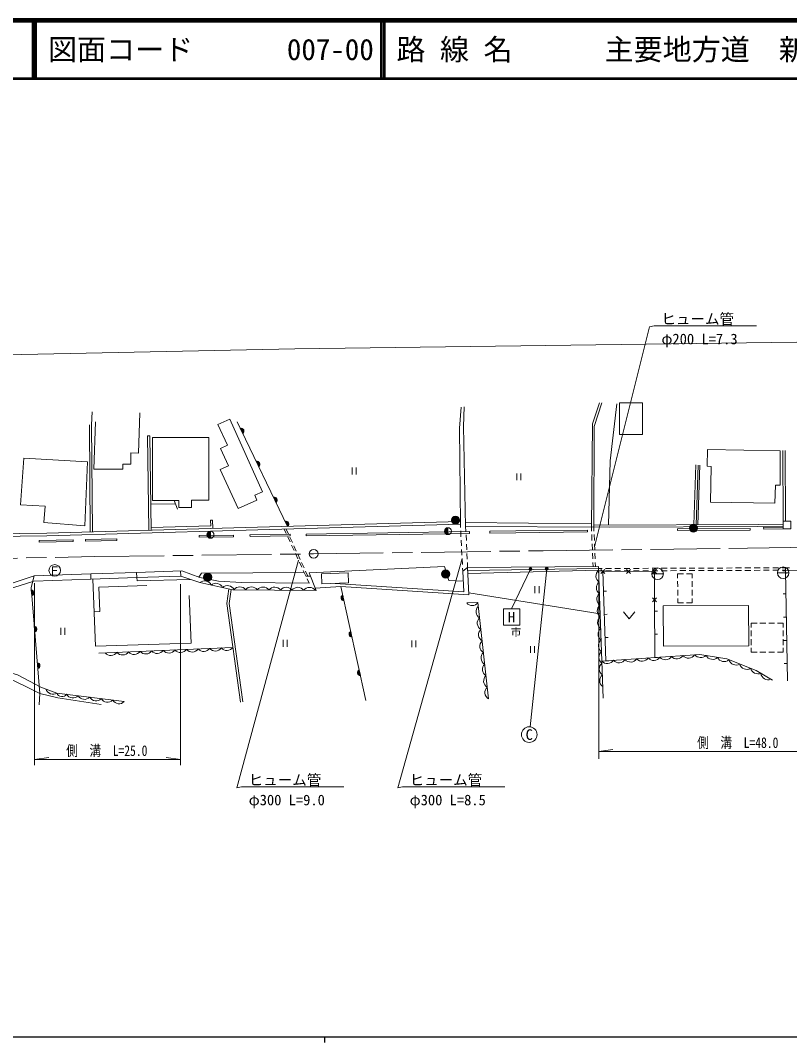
# Model space of a CAD drawing. Units: millimetres at full size, sheet at 1:1000; details may follow other scales. Extents: x 40000 to 680000, y 20000 to 380000.
# Drawn here: x 115630 to 248089, y 204000 to 380000 of the extents above; entities that cross this region are included whole.
import ezdxf
from ezdxf.enums import TextEntityAlignment as Align

# ---------------------------------------------------------------- set-up
doc = ezdxf.new("R2010")
doc.units = ezdxf.units.MM
doc.header["$LTSCALE"] = 1000
doc.header["$PDMODE"] = 32
doc.header["$PDSIZE"] = 500
doc.linetypes.add('CHAIN', pattern=[18.5, 12, -1.5, 3.5, -1.5])
for name, color, linetype, lineweight in [('M-BGD', 7, 'Continuous', 13), ('M-BMK', 2, 'CHAIN', 13), ('M-BMK-SRVR', 3, 'Continuous', 13), ('M-STR-HTXT', 7, 'Continuous', 13), ('M-STR-STRC', 7, 'Continuous', 13), ('M-TTL', 2, 'Continuous', 140), ('M-TTL-BAND', 7, 'Continuous', 25), ('M-TTL-LINE', 7, 'Continuous', 50)]:
    doc.layers.add(name, color=color, linetype=linetype, lineweight=lineweight)
doc.layers.add('M-TTL-TXT', color=7, linetype='Continuous')
doc.styles.add('ＭＳ ゴシック', font='')
doc.styles.get('ＭＳ ゴシック').set_extended_font_data('MS Gothic')

msp = doc.modelspace()

# ---------------------------------------------------------------- hatches: boundary and pattern name
at = {"layer": 'M-BGD'}
for points in [[(153496, 309756, -0.82183), (153927, 308864)], [(156233, 304092, -0.82183), (156664, 303200)], [(159221, 297908, -0.82183), (159652, 297016)], [(191265, 293954, -0.41421), (190565, 293254, -0.41421), (189865, 293954, -1)], [(161219, 293773, -0.82183), (161650, 292881)], [(189251, 292659, 0.41421), (188651, 292059, 0.41421), (189251, 291459)], [(232231, 292561, -0.41421), (231531, 291861, -0.41421), (230831, 292561, -1)], [(148358, 292033, 0.41421), (147758, 291433, 0.41421), (148358, 290833)], [(189573, 284669, -0.41421), (188873, 283969, -0.41421), (188173, 284669, -1)], [(148564, 284147, -1), (147164, 284147, -1)], [(117503, 281935, -0.82183), (117585, 280948)], [(171349, 280074, -0.82183), (171137, 281042)], [(118020, 275718, -0.82183), (118102, 274730)], [(172727, 273813, -0.82183), (172514, 274780)], [(118545, 269396, -0.82183), (118627, 268408)], [(174180, 267205, -0.82183), (173967, 268173)]]:
    msp.add_hatch(color=256, dxfattribs=at).paths.add_polyline_path(points)

# ---------------------------------------------------------------- linework, layer by layer
for p, q in [((127666, 291928), (127505, 310356)), ((151672, 311350), (149627, 310400)), ((161650, 292881), (152954, 310879)), ((137758, 292211), (137528, 308450)), ((137528, 308450), (137929, 308450)), ((138157, 292222), (137928, 308456)), ((153496, 309756), (153927, 308864)), ((246982, 293772), (246943, 305967)), ((247382, 293773), (247343, 305968)), ((156233, 304092), (156664, 303200)), ((172735, 302993), (172735, 301819)), ((173435, 302993), (173435, 301819)), ((231959, 303453), (231601, 293167)), ((232359, 303439), (232001, 293169)), ((232659, 303428), (232301, 293171)), ((201123, 302007), (201123, 300833)), ((201823, 302007), (201823, 300833)), ((159221, 297908), (159652, 297016)), ((142323, 296753), (138094, 296693)), ((142097, 297320), (142679, 295860)), ((148731, 293958), (148381, 293950)), ((148406, 292951), (148381, 293950)), ((148767, 292519), (148731, 293958)), ((138151, 292693), (148406, 292951)), ((161412, 291650), (161059, 292414)), ((161219, 293773), (161650, 292881)), ((161790, 291546), (161385, 292424)), ((189251, 291459), (189251, 292659)), ((191391, 293267), (191419, 292704)), ((192291, 293554), (213968, 293311)), ((192347, 292033), (192306, 292879)), ((213293, 292232), (213297, 291932)), ((213994, 292066), (213965, 292763)), ((214402, 292067), (214373, 292761)), ((228770, 292468), (241306, 292506)), ((228771, 292168), (228770, 292468)), ((228771, 292168), (241307, 292206)), ((241307, 292206), (241306, 292506)), ((246977, 292768), (243628, 292713)), ((243628, 292713), (243633, 292413)), ((246982, 292468), (243633, 292413)), ((246982, 292468), (246977, 292768)), ((118830, 290446), (124726, 290583)), ((118830, 290446), (118837, 290146)), ((124726, 290583), (124733, 290283)), ((126808, 290632), (132211, 290758)), ((126808, 290632), (126815, 290332)), ((126815, 290332), (132218, 290458)), ((132211, 290758), (132218, 290458)), ((146396, 291296), (152306, 291383)), ((146400, 290996), (146396, 291296)), ((146400, 290996), (152310, 291083)), ((148358, 290833), (148358, 292033)), ((152306, 291383), (152310, 291083)), ((155161, 291425), (162069, 291527)), ((155161, 291425), (155166, 291125)), ((155166, 291125), (162073, 291227)), ((162082, 290198), (161663, 291106)), ((162460, 290093), (162041, 291001)), ((162069, 291527), (162073, 291227)), ((164838, 291568), (192985, 291982)), ((164838, 291568), (164842, 291268)), ((164842, 291268), (192989, 291682)), ((191450, 292105), (191500, 291106)), ((191531, 290507), (191581, 289508)), ((192423, 290434), (192375, 291433)), ((192985, 291982), (192989, 291682)), ((196481, 292033), (196485, 291733)), ((214060, 290467), (214019, 291466)), ((214469, 290468), (214427, 291467)), ((118837, 290146), (124733, 290283)), ((162752, 288745), (162333, 289653)), ((163130, 288640), (162711, 289548)), ((191612, 288909), (191662, 287911)), ((192499, 288836), (192451, 289835)), ((214126, 288869), (214085, 289868)), ((214535, 288869), (214494, 289868)), ((163421, 287292), (163003, 288200)), ((163800, 287187), (163381, 288095)), ((191693, 287311), (191743, 286313)), ((192575, 287238), (192527, 288237)), ((214193, 287270), (214151, 288269)), ((214601, 287271), (214560, 288270)), ((122032, 285931), (121157, 285931)), ((121157, 285931), (121157, 284556)), ((121157, 285306), (121907, 285306)), ((143226, 284310), (143195, 285212)), ((164091, 285839), (163673, 286747)), ((164470, 285734), (164051, 286642)), ((164761, 284386), (164343, 285294)), ((165126, 284312), (164721, 285189)), ((191774, 285713), (191802, 285151)), ((191802, 285151), (192644, 285792)), ((191802, 285151), (191983, 281593)), ((192644, 285792), (192603, 286639)), ((192668, 285281), (215196, 285627)), ((192692, 284774), (215207, 285329)), ((214247, 285973), (214218, 286671)), ((214655, 285977), (214626, 286671)), ((215196, 285627), (215800, 285629)), ((216001, 263308), (215196, 285627)), ((215198, 285207), (215801, 285209)), ((215560, 285462), (216270, 284757)), ((216267, 285465), (215563, 284755)), ((215915, 285110), (224811, 285144)), ((216400, 285632), (217400, 285635)), ((216401, 285212), (217401, 285215)), ((218000, 285638), (219000, 285641)), ((218001, 285218), (219001, 285221)), ((219600, 285644), (220600, 285648)), ((219601, 285224), (220601, 285228)), ((220008, 285479), (220718, 284775)), ((220715, 285482), (220011, 284772)), ((221200, 285650), (222200, 285654)), ((221201, 285230), (222201, 285234)), ((222800, 285656), (223800, 285660)), ((222801, 285236), (223801, 285240)), ((224400, 285662), (225400, 285666)), ((224401, 285242), (225401, 285246)), ((225166, 284792), (224457, 285496)), ((224457, 285496), (225166, 284792)), ((225164, 285499), (224459, 284789)), ((225164, 285499), (224459, 284789)), ((224811, 285144), (224830, 280244)), ((226000, 285668), (227000, 285672)), ((226001, 285248), (227001, 285252)), ((227600, 285675), (228600, 285678)), ((227601, 285255), (228601, 285258)), ((229200, 285681), (230200, 285684)), ((229201, 285261), (230201, 285265)), ((230800, 285687), (231800, 285691)), ((230801, 285267), (231801, 285271)), ((232400, 285693), (233400, 285697)), ((232401, 285273), (233401, 285277)), ((234000, 285699), (235000, 285703)), ((234001, 285279), (235001, 285283)), ((235600, 285705), (236600, 285709)), ((235601, 285285), (236601, 285289)), ((237200, 285711), (238200, 285715)), ((237201, 285291), (238201, 285295)), ((238800, 285718), (239800, 285721)), ((238801, 285298), (239801, 285301)), ((240400, 285724), (241400, 285728)), ((240401, 285304), (241401, 285308)), ((242000, 285730), (243000, 285734)), ((242001, 285310), (243001, 285314)), ((243600, 285736), (244600, 285740)), ((243601, 285316), (244601, 285320)), ((245200, 285742), (246200, 285746)), ((245201, 285322), (246201, 285326)), ((246800, 285748), (247403, 285751)), ((246801, 285328), (247405, 285331)), ((247412, 285251), (246912, 285242)), ((247403, 285751), (248053, 285761)), ((247405, 285331), (247403, 285751)), ((247412, 285221), (263710, 285492)), ((247412, 285251), (248061, 285261)), ((247412, 285251), (247723, 266277)), ((247412, 285221), (247420, 284721)), ((127750, 284688), (135643, 284955)), ((127750, 284688), (127780, 283791)), ((127780, 283791), (135673, 284056)), ((135643, 284955), (135673, 284056)), ((135705, 283478), (135673, 284056)), ((135705, 283478), (144882, 283750)), ((165583, 284312), (164795, 284312)), ((165365, 283077), (165013, 283841)), ((216470, 269729), (215915, 285110)), ((224370, 284719), (226370, 284719)), ((228813, 284703), (229813, 284707)), ((228816, 283953), (228813, 284703)), ((228822, 282453), (228818, 283453)), ((230313, 284708), (231313, 284712)), ((231316, 283962), (231313, 284712)), ((231322, 282462), (231318, 283462)), ((245991, 284895), (247991, 284895)), ((117503, 281935), (117585, 280948)), ((169811, 283054), (191983, 281593)), ((170811, 282522), (175128, 262893)), ((204240, 282563), (204240, 281389)), ((204940, 282563), (204940, 281389)), ((216037, 281721), (216537, 281739)), ((228828, 280953), (228824, 281953)), ((231328, 280962), (231324, 281962)), ((171349, 280074), (171137, 281042)), ((192850, 281461), (215477, 277842)), ((225185, 279892), (224475, 280596)), ((225182, 280599), (224478, 279889)), ((224868, 270308), (224830, 280244)), ((228832, 279703), (228829, 280453)), ((231332, 279712), (231329, 280462)), ((247477, 281251), (246977, 281243)), ((219469, 278156), (220469, 276956)), ((220469, 276956), (221469, 278156)), ((224838, 278307), (225338, 278309)), ((226334, 279193), (241034, 279250)), ((226361, 272250), (226334, 279193)), ((228832, 279703), (229832, 279707)), ((230332, 279709), (231332, 279712)), ((241061, 272306), (241034, 279250)), ((216181, 277723), (216681, 277741)), ((247543, 277252), (247043, 277243)), ((118020, 275718), (118102, 274730)), ((122593, 275408), (122593, 274234)), ((123293, 275408), (123293, 274234)), ((172727, 273813), (172514, 274780)), ((242491, 276206), (241491, 276206)), ((241491, 276206), (241491, 275456)), ((241491, 274956), (241491, 273956)), ((243991, 276206), (242991, 276206)), ((245491, 276206), (244491, 276206)), ((246991, 276206), (245991, 276206)), ((246991, 275456), (246991, 276206)), ((246991, 273956), (246991, 274956)), ((160883, 273325), (160883, 272151)), ((161583, 273325), (161583, 272151)), ((183033, 273244), (183033, 272070)), ((183733, 273244), (183733, 272070)), ((216325, 273726), (216825, 273744)), ((224853, 274307), (225353, 274309)), ((241491, 273456), (241491, 272456)), ((246991, 272456), (246991, 273456)), ((247609, 273252), (247109, 273244)), ((152227, 272048), (129126, 271060)), ((203489, 272259), (203489, 271086)), ((204189, 272259), (204189, 271086)), ((226361, 272250), (241061, 272306)), ((241491, 271956), (241491, 271206)), ((241491, 271206), (242491, 271206)), ((242991, 271206), (243991, 271206)), ((244491, 271206), (245491, 271206)), ((245991, 271206), (246991, 271206)), ((246991, 271206), (246991, 271956)), ((118545, 269396), (118627, 268408)), ((216470, 269729), (216969, 269747)), ((224868, 270308), (225368, 270309)), ((174180, 267205), (173967, 268173)), ((247674, 269253), (247175, 269245)), ((112606, 267290), (118982, 264126))]:
    msp.add_line(p, q, dxfattribs=at)
for points in [[(191504, 313392), (191255, 309782), (191391, 293267)], [(192306, 292879), (191922, 310070), (192051, 313453)], [(213965, 292763), (214166, 310532), (215342, 314133)], [(215737, 314144), (214466, 310089), (214373, 292761)], [(218315, 313956), (217166, 304156), (216910, 293088)], [(128022, 291938), (127869, 310375), (127991, 312634)], [(136219, 312438), (135946, 305469), (134665, 305520), (134665, 303575), (133289, 303575), (133289, 302720), (128260, 302720), (128565, 310875)], [(151672, 311350), (157337, 298858), (155978, 298241), (156357, 297406), (153117, 295937), (150000, 302650), (151463, 303329), (150086, 306293), (151277, 306846), (149627, 310400)], [(66123, 290377), (77056, 290523), (78520, 291200), (120183, 291718), (152404, 292621), (191387, 293717)], [(66129, 289927), (77158, 290074), (78622, 290752), (120192, 291268), (152417, 292172), (191391, 293267)], [(192306, 292879), (217001, 292747), (242553, 292871), (246982, 292906)], [(196481, 292033), (200942, 292099), (213293, 292232)], [(214375, 293074), (242771, 293227), (246982, 293259)], [(196485, 291733), (200946, 291799), (213297, 291932)], [(135643, 284955), (143397, 285218), (146535, 284095)], [(165350, 284904), (188681, 285979), (189435, 283560), (191889, 283447)], [(166397, 282248), (170811, 282522), (192867, 281106), (192644, 285792)], [(192644, 285792), (215196, 285981), (215196, 285627)], [(112843, 282635), (117972, 284356), (127750, 284688)], [(113405, 282005), (117924, 283461), (127780, 283791)], [(118875, 262178), (118982, 264126), (117468, 282365), (117972, 284356)], [(128114, 283803), (128548, 272262), (145007, 272776), (144676, 280952)], [(135673, 284056), (143226, 284310), (146539, 283190), (152187, 281983), (166550, 281862), (165350, 284904)], [(146340, 284165), (146828, 284832), (164504, 284944)], [(146535, 284095), (149758, 283458), (153687, 283219), (165365, 283077)], [(137387, 282679), (129118, 282428), (129305, 278206), (128326, 278169)], [(151537, 282122), (151184, 279610), (153525, 262641)], [(151929, 282038), (151588, 279610), (153921, 262696)], [(196232, 263209), (194413, 279761), (192487, 279708)], [(245124, 266409), (242355, 268046), (237307, 270059), (232651, 270825), (215771, 269681)], [(113360, 267844), (115109, 267305), (119149, 265213)], [(118982, 264126), (122043, 263371), (129516, 262183)], [(133510, 262719), (121904, 264189), (119149, 265213)]]:
    msp.add_lwpolyline(points, dxfattribs=at)
for points in [[(218824, 308679), (222784, 308679), (222784, 314140), (218824, 314140)], [(138367, 297320), (142906, 297320), (142906, 296112), (145076, 296112), (145076, 297385), (148050, 297385), (148050, 308183), (138367, 308183)], [(127166, 303985), (126692, 292997), (119643, 293568), (119868, 296350), (115646, 296564), (116216, 304604)], [(246475, 305891), (246475, 299972), (245687, 299972), (245537, 296865), (234457, 297051), (234593, 303212), (233887, 303227), (233938, 306113)], [(246982, 292483), (248308, 292483), (248308, 293772), (246982, 293772)], [(167516, 282974), (172105, 283134), (172044, 284869), (167456, 284708)]]:
    msp.add_lwpolyline(points, close=True, dxfattribs=at)
for centre, radius in [((190565, 293954), 700), ((189251, 292059), 600), ((231531, 292561), 700), ((148358, 291433), 600), ((121532, 285306), 1000), ((188873, 284669), 700), ((225370, 284719), 1000), ((246991, 284895), 1000), ((147864, 284147), 700)]:
    msp.add_circle(centre, radius, dxfattribs=at)
for centre, radius, start, end in [((153623, 309268), 505, 306.96015, 104.61834), ((156360, 303603), 505, 306.96015, 104.61834), ((159349, 297419), 505, 306.96015, 104.61834), ((161346, 293285), 505, 306.96015, 104.61834), ((215994, 284322), 1250, 128.93458, 235.19478), ((147360, 282248), 1250, 24.80536, 131.06556), ((117447, 281434), 505, 285.91786, 83.57605), ((149316, 281830), 1250, 24.80536, 131.06556), ((151297, 281435), 1250, 25.92485, 132.63163), ((153415, 281223), 1250, 36.3848, 142.645), ((155415, 281206), 1250, 36.3848, 142.645), ((157415, 281189), 1250, 36.3848, 142.645), ((159415, 281172), 1250, 36.3848, 142.645), ((161415, 281155), 1250, 36.3848, 142.645), ((163415, 281138), 1250, 36.3848, 142.645), ((165415, 281121), 1250, 36.3848, 142.645), ((216066, 282323), 1250, 128.93458, 235.19478), ((171339, 280579), 505, 113.57486, 271.23305), ((216138, 280324), 1250, 128.93458, 235.19478), ((193430, 280424), 1185, 216.88521, 326.01846), ((195339, 278201), 1250, 133.14193, 239.40213), ((216210, 278325), 1250, 128.93458, 235.19478), ((195557, 276213), 1250, 133.14193, 239.40213), ((216282, 276327), 1250, 128.93458, 235.19478), ((117963, 275216), 505, 285.91786, 83.57605), ((172716, 274317), 505, 113.57486, 271.23305), ((195776, 274225), 1250, 133.14193, 239.40213), ((216354, 274328), 1250, 128.93458, 235.19478), ((195994, 272237), 1250, 133.14193, 239.40213), ((216426, 272329), 1250, 128.93458, 235.19478), ((131214, 271900), 1250, 219.3174, 325.5776), ((133212, 271986), 1250, 219.3174, 325.5776), ((135211, 272071), 1250, 219.3174, 325.5776), ((137209, 272157), 1250, 219.3174, 325.5776), ((139207, 272242), 1250, 219.3174, 325.5776), ((141205, 272327), 1250, 219.3174, 325.5776), ((143203, 272413), 1250, 219.3174, 325.5776), ((145201, 272498), 1250, 219.3174, 325.5776), ((147200, 272584), 1250, 219.3174, 325.5776), ((149198, 272669), 1250, 219.3174, 325.5776), ((151196, 272754), 1250, 219.3174, 325.5776), ((196213, 270249), 1250, 133.14193, 239.40213), ((216498, 270331), 1250, 128.93458, 235.19478), ((118488, 268894), 505, 285.91786, 83.57605), ((216570, 268332), 1250, 128.93458, 235.19478), ((216718, 270497), 1250, 220.74493, 327.00513), ((218713, 270632), 1250, 220.74493, 327.00513), ((220709, 270767), 1250, 220.74493, 327.00513), ((222704, 270903), 1250, 220.74493, 327.00513), ((224700, 271038), 1250, 220.74493, 327.00513), ((226695, 271173), 1250, 220.74493, 327.00513), ((228690, 271308), 1250, 220.74493, 327.00513), ((230686, 271443), 1250, 220.74493, 327.00513), ((232787, 271765), 1453, 223.60834, 309.84914), ((234826, 271227), 1250, 207.53235, 313.79255), ((236807, 270808), 1216, 203.39597, 313.45134), ((238851, 270251), 1250, 195.12645, 301.38666), ((174169, 267710), 505, 113.57486, 271.23305), ((196431, 268261), 1250, 133.14193, 239.40213), ((240708, 269510), 1250, 195.12645, 301.38666), ((242687, 268896), 1402, 198.84184, 289.4646), ((244396, 267710), 1250, 186.27823, 292.53843), ((196650, 266273), 1250, 133.14193, 239.40213), ((216642, 266333), 1250, 128.93458, 235.19478), ((121228, 265240), 1250, 196.48331, 302.74351), ((122803, 264527), 960, 200.60628, 324.95691), ((196868, 264285), 1250, 133.14193, 239.40213), ((124675, 264594), 1250, 209.65149, 315.9117), ((126660, 264342), 1250, 209.65149, 315.9117), ((128644, 264091), 1250, 209.65149, 315.9117), ((130628, 263840), 1250, 209.65149, 315.9117), ((132612, 263588), 1250, 209.65149, 315.9117)]:
    msp.add_arc(centre, radius, start, end, dxfattribs=at)
at = {"layer": 'M-BMK'}
msp.add_lwpolyline([(66150, 286420), (128382, 287679), (166128, 288142), (205628, 288689), (240861, 289142), (266457, 289569), (306427, 290114), (366568, 290371), (405218, 290494), (448747, 290723), (466568, 290769), (492029, 290902), (498848, 290781), (505648, 290351), (511407, 289915), (516378, 289385), (526069, 287856), (530551, 286959), (566226, 279890)], dxfattribs=at)
at = {"layer": 'M-BMK-SRVR'}
msp.add_circle((166128, 288142), 750, dxfattribs=at)
at = {"layer": 'M-STR-HTXT'}
for p, q in [((223968, 327253), (224777, 327417)), ((224777, 327417), (242409, 327417)), ((214514, 289369), (223968, 327253)), ((163517, 287084), (152886, 247874)), ((191691, 287352), (180605, 247874)), ((203465, 285536), (200211, 278657)), ((206264, 285592), (203397, 258369)), ((215217, 252878), (215217, 285083)), ((118079, 251749), (118079, 283127)), ((143183, 282940), (143183, 251768)), ((215217, 254106), (217648, 254448)), ((215217, 254106), (263131, 254106)), ((118079, 252729), (120510, 253070)), ((118079, 252729), (143183, 252729)), ((143183, 252729), (140752, 253070)), ((152886, 247874), (153694, 248038)), ((153694, 248038), (171327, 248038)), ((180605, 247874), (181414, 248038)), ((181414, 248038), (199046, 248038))]:
    msp.add_line(p, q, dxfattribs=at)
msp.add_lwpolyline([(66016, 321443), (162880, 323436), (253640, 324669), (345999, 325656), (460590, 326084), (489677, 326064), (503565, 325482), (519173, 324278), (528483, 323178), (535259, 321910), (550277, 318771), (571296, 314407)], dxfattribs=at)
msp.add_lwpolyline([(198805, 278657), (201617, 278657), (201617, 275844), (198805, 275844)], close=True, dxfattribs=at)
msp.add_circle((203256, 257027), 1350, dxfattribs=at)
at = {"layer": 'M-STR-STRC'}
for centre, radius in [((203465, 285536), 150), ((203465, 285536), 120), ((203465, 285536), 90), ((203465, 285536), 60), ((203465, 285536), 30), ((203465, 285536), 20), ((206264, 285592), 150), ((206264, 285592), 120), ((206264, 285592), 90), ((206264, 285592), 60), ((206264, 285592), 30), ((206264, 285592), 20)]:
    msp.add_circle(centre, radius, dxfattribs=at)
for p in [(203465, 285536), (206264, 285592)]:
    msp.add_point(p, dxfattribs=at)
at = {"layer": 'M-TTL'}
msp.add_line((680000, 380000), (40000, 380000), dxfattribs=at)
at = {"layer": 'M-TTL-BAND'}
for p, q in [((40000, 205000), (579000, 205000)), ((168000, 205000), (168000, 204000))]:
    msp.add_line(p, q, dxfattribs=at)
at = {"layer": 'M-TTL-LINE'}
for p, q in [((117750, 380000), (117750, 370000)), ((118250, 380000), (118250, 370000)), ((177750, 380000), (177750, 370000)), ((178250, 380000), (178250, 370000)), ((40000, 370000), (680000, 370000))]:
    msp.add_line(p, q, dxfattribs=at)

# ---------------------------------------------------------------- texts
at = {"layer": 'M-STR-HTXT', "style": 'ＭＳ ゴシック'}
for s, p in [(' ヒューム管', (224777, 328596)), (' φ200 L=7.3', (224777, 325152)), (' ヒューム管', (153694, 249217)), (' ヒューム管', (181414, 249217)), (' φ300 L=9.0', (153694, 245773)), (' φ300 L=8.5', (181414, 245773))]:
    msp.add_text(s, height=1833, dxfattribs=at).set_placement(p, align=Align.MIDDLE_LEFT)
for s, height, p in [('H', 1833, (200211, 277250)), ('市', 1320, (200992, 274672)), ('C', 1833, (203256, 257027))]:
    msp.add_text(s, height=height, dxfattribs=at).set_placement(p, align=Align.MIDDLE_CENTER)
at = {"layer": 'M-STR-HTXT', "style": 'ＭＳ ゴシック', "width": 0.8}
for s, p in [('側\u3000溝\u3000L=25.0', (130511, 252801)), ('側\u3000溝\u3000L=48.0', (239174, 254179))]:
    msp.add_text(s, height=1833, dxfattribs=at).set_placement(p, align=Align.BOTTOM_CENTER)
at = {"layer": 'M-TTL-TXT', "style": 'ＭＳ ゴシック'}
for s, p in [('図面コード', (120380, 375000)), ('007-00', (161521, 375000)), ('路 線 名', (180380, 375000)), ('主要地方道\u3000新南陽津和野線', (216234, 375000))]:
    msp.add_text(s, height=3666, dxfattribs=at).set_placement(p, align=Align.MIDDLE_LEFT)

doc.saveas('drawing.dxf')
